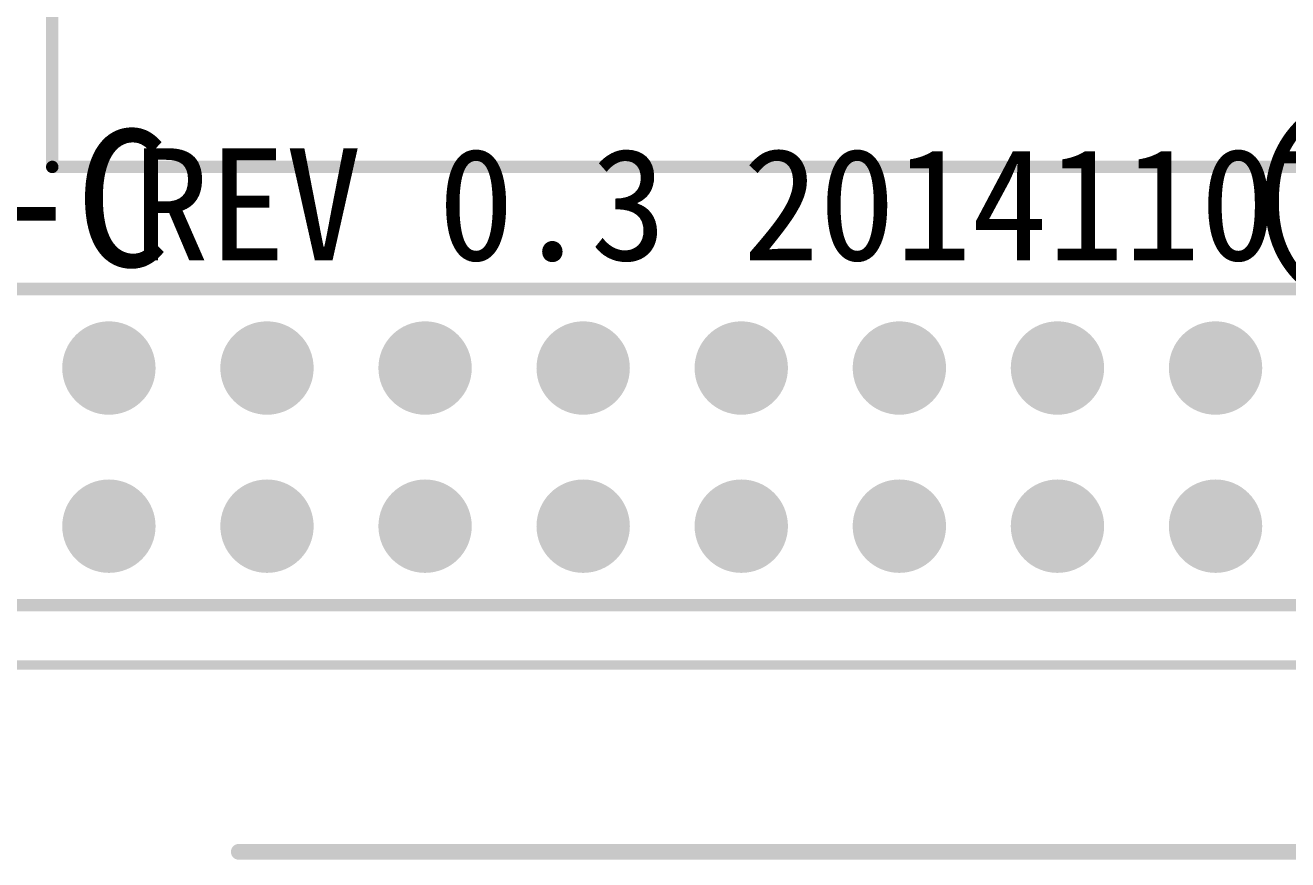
# Model space of a CAD drawing. Header units: millimetres. Extents: x 4 to 123, y 21 to 97.
# Drawn here: x 54.97 to 75.25, y 22.27 to 35.67 of the extents above; entities that cross this region are included whole.
import ezdxf

# ---------------------------------------------------------------- set-up
doc = ezdxf.new("R2010")
doc.units = ezdxf.units.MM
for name, color, linetype in [('KeepOutLayer', 6, 'Continuous'), ('Mechanical9', 56, 'Continuous'), ('MultiLayer', 9, 'Continuous'), ('TopLayer', 1, 'Continuous'), ('TopOverlay', 2, 'Continuous')]:
    doc.layers.add(name, color=color, linetype=linetype)

msp = doc.modelspace()

# ---------------------------------------------------------------- linework, layer by layer
at = {"layer": 'KeepOutLayer', "const_width": 0.15}
msp.add_lwpolyline([(28.4, 25.4), (107.4, 25.4)], dxfattribs=at)
at = {"layer": 'Mechanical9', "const_width": 0.254}
msp.add_lwpolyline([(58.398, 22.4), (77.9, 22.4)], dxfattribs=at)
at = {"layer": 'Mechanical9', "const_width": 0.127}
msp.add_lwpolyline([(58.334, 22.4, 1), (58.461, 22.4, 1)], format="xyb", close=True, dxfattribs=at)
at = {"layer": 'MultiLayer', "const_width": 0.75}
for points in [[(55.935, 30.17, 1), (56.685, 30.17, 1)], [(58.475, 30.17, 1), (59.225, 30.17, 1)], [(61.015, 30.17, 1), (61.765, 30.17, 1)], [(63.555, 30.17, 1), (64.305, 30.17, 1)], [(66.095, 30.17, 1), (66.845, 30.17, 1)], [(68.635, 30.17, 1), (69.385, 30.17, 1)], [(71.175, 30.17, 1), (71.925, 30.17, 1)], [(73.715, 30.17, 1), (74.465, 30.17, 1)], [(55.935, 27.63, 1), (56.685, 27.63, 1)], [(58.475, 27.63, 1), (59.225, 27.63, 1)], [(61.015, 27.63, 1), (61.765, 27.63, 1)], [(63.555, 27.63, 1), (64.305, 27.63, 1)], [(66.095, 27.63, 1), (66.845, 27.63, 1)], [(68.635, 27.63, 1), (69.385, 27.63, 1)], [(71.175, 27.63, 1), (71.925, 27.63, 1)], [(73.715, 27.63, 1), (74.465, 27.63, 1)]]:
    msp.add_lwpolyline(points, format="xyb", close=True, dxfattribs=at)
at = {"layer": 'TopLayer', "const_width": 0.75}
for points in [[(55.935, 30.17, 1), (56.685, 30.17, 1)], [(58.475, 30.17, 1), (59.225, 30.17, 1)], [(61.015, 30.17, 1), (61.765, 30.17, 1)], [(63.555, 30.17, 1), (64.305, 30.17, 1)], [(66.095, 30.17, 1), (66.845, 30.17, 1)], [(68.635, 30.17, 1), (69.385, 30.17, 1)], [(71.175, 30.17, 1), (71.925, 30.17, 1)], [(73.715, 30.17, 1), (74.465, 30.17, 1)], [(55.935, 27.63, 1), (56.685, 27.63, 1)], [(58.475, 27.63, 1), (59.225, 27.63, 1)], [(61.015, 27.63, 1), (61.765, 27.63, 1)], [(63.555, 27.63, 1), (64.305, 27.63, 1)], [(66.095, 27.63, 1), (66.845, 27.63, 1)], [(68.635, 27.63, 1), (69.385, 27.63, 1)], [(71.175, 27.63, 1), (71.925, 27.63, 1)], [(73.715, 27.63, 1), (74.465, 27.63, 1)]]:
    msp.add_lwpolyline(points, format="xyb", close=True, dxfattribs=at)
at = {"layer": 'TopOverlay', "const_width": 0.2}
for points in [[(55.4, 33.4), (55.4, 50.1)], [(55.4, 33.4), (95.4, 33.4)], [(52.5, 31.44), (103.3, 31.44)], [(52.5, 26.36), (103.3, 26.36)]]:
    msp.add_lwpolyline(points, dxfattribs=at)
at = {"layer": 'TopOverlay', "const_width": 0.1}
msp.add_lwpolyline([(55.35, 33.4, 1), (55.45, 33.4, 1)], format="xyb", close=True, dxfattribs=at)
msp.add_lwpolyline([(55.35, 33.4, 1), (55.45, 33.4, 1)], format="xyb", close=True, dxfattribs=at)

# ---------------------------------------------------------------- texts
at = {"layer": 'TopOverlay'}
for s, height, p in [('(주)하드커널', 2, (74.5, 32)), ('REV 0.3 20141107', 1.8, (56.7, 31.9))]:
    msp.add_text(s, height=height, rotation=360, dxfattribs=at).set_placement(p)
msp.add_text('ODROID-C', height=2.2, dxfattribs=at).set_placement((45.3, 31.8))

doc.saveas('drawing.dxf')
